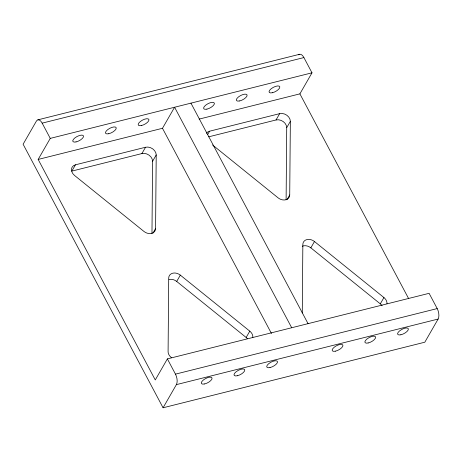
<?xml version="1.0" encoding="UTF-8"?>
<svg xmlns="http://www.w3.org/2000/svg" width="462" height="462" viewBox="0 0 462 462"><rect width="100%" height="100%" fill="white"/><g stroke="black" fill="none" stroke-linecap="round" stroke-linejoin="round"><path stroke-width="0.69" d="M151.969 233.414L152.581 161.273L156.208 154.961A7.733 6.018 29.9 0 0 145.536 147.251L75.456 164.807L71.824 171.119L141.903 153.563L145.536 147.251M152.945 233.137L155.59 228.546L156.208 154.961M286.111 199.809L286.717 127.668L290.35 121.356A7.733 6.018 29.9 0 0 279.672 113.646L209.592 131.202A7.733 6.018 29.9 0 0 206.45 133.27M287.087 199.532L289.726 194.941L290.35 121.356M302.275 312.976L302.853 244.438A7.733 6.018 29.9 0 1 306.86 239.599A7.733 6.018 29.9 0 1 314.472 241.528L383.928 297.557A7.733 6.018 29.9 0 1 386.977 303.759M303.898 57.571L42.163 123.14A7.733 3.777 75.9 0 0 36.411 121.073L23.1 144.225L163.074 407.779L424.809 342.209L438.12 319.057A7.733 3.777 75.9 0 0 437.208 308.576L429.106 293.324L167.377 358.893L155.272 379.943L38.161 159.43L50.26 138.386L311.994 72.817L303.898 57.571A7.733 3.777 75.9 0 0 298.643 54.839M38.161 159.43L162.485 128.286L174.584 107.242L291.701 327.749M207.611 134.644L209.592 131.202M169.092 279.516A7.733 6.018 29.9 0 1 176.698 281.445L180.33 275.133L249.792 331.162A7.733 6.018 29.9 0 1 252.835 337.364M208.737 136.821L276.039 119.958L279.672 113.646M199.134 119.104L299.896 93.861L311.994 72.817M163.074 407.779L176.386 384.627A7.733 3.777 75.9 0 0 175.473 374.145L167.377 358.893M247.389 338.663A7.733 6.018 29.9 0 0 246.159 337.474L249.792 331.162M302.281 246.229A7.733 6.018 29.9 0 1 310.839 247.84L314.472 241.528M382.08 305.775A7.733 6.018 29.9 0 0 380.295 303.869L383.928 297.557M37.896 119.843L299.63 54.273M175.473 374.145L437.208 308.576M176.386 384.627L438.12 319.057M212.572 144.987L278.107 197.852A7.733 6.018 29.9 0 0 285.718 199.78A7.733 6.018 29.9 0 0 289.726 194.941M310.839 247.84L380.295 303.869M176.698 281.445L246.159 337.474M299.896 93.861L408.547 298.44M190.945 103.141L308.056 323.654M162.485 128.286L271.471 333.5M42.163 123.14L50.26 138.386M180.33 275.133A7.733 6.018 29.9 0 0 172.724 273.204A7.733 6.018 29.9 0 0 168.711 278.043L168.093 351.628A7.733 6.018 29.9 0 0 171.575 357.721M155.59 228.546A7.733 6.018 29.9 0 1 151.576 233.385A7.733 6.018 29.9 0 1 143.971 231.456L74.509 175.427A7.733 6.018 29.9 0 1 75.456 164.807M141.903 153.563A7.733 6.018 29.9 0 1 152.581 161.273M276.039 119.958A7.733 6.018 29.9 0 1 286.717 127.668M206.895 109.142A5.994 2.362 -28 0 0 214.374 103.199A5.994 2.362 -28 0 0 205.746 105.134A5.994 2.362 -28 0 0 206.895 109.142M335.441 351.172A5.994 2.362 -28 0 0 342.914 345.229A5.994 2.362 -28 0 0 334.292 347.164A5.994 2.362 -28 0 0 335.441 351.172M239.611 100.947A5.994 2.362 -28 0 0 247.089 94.999A5.994 2.362 -28 0 0 238.467 96.939A5.994 2.362 -28 0 0 239.611 100.947M368.156 342.977A5.994 2.362 -28 0 0 375.629 337.035A5.994 2.362 -28 0 0 367.007 338.969A5.994 2.362 -28 0 0 368.156 342.977M272.332 92.746A5.994 2.362 -28 0 0 279.805 86.804A5.994 2.362 -28 0 0 271.182 88.739A5.994 2.362 -28 0 0 272.332 92.746M400.872 334.783A5.994 2.362 -28 0 0 408.35 328.834A5.994 2.362 -28 0 0 399.722 330.775A5.994 2.362 -28 0 0 400.872 334.783M141.464 125.531A5.994 2.362 -28 0 0 148.937 119.589A5.994 2.362 -28 0 0 140.315 121.523A5.994 2.362 -28 0 0 141.464 125.531M270.004 367.567A5.994 2.362 -28 0 0 277.483 361.619A5.994 2.362 -28 0 0 268.855 363.559A5.994 2.362 -28 0 0 270.004 367.567M108.749 133.732A5.994 2.362 -28 0 0 116.222 127.783A5.994 2.362 -28 0 0 107.6 129.724A5.994 2.362 -28 0 0 108.749 133.732M237.289 375.762A5.994 2.362 -28 0 0 244.762 369.819A5.994 2.362 -28 0 0 236.14 371.754A5.994 2.362 -28 0 0 237.289 375.762M76.028 141.926A5.994 2.362 -28 0 0 83.507 135.984A5.994 2.362 -28 0 0 74.884 137.919A5.994 2.362 -28 0 0 76.028 141.926M204.574 383.957A5.994 2.362 -28 0 0 212.046 378.014A5.994 2.362 -28 0 0 203.424 379.949A5.994 2.362 -28 0 0 204.574 383.957"/></g></svg>
